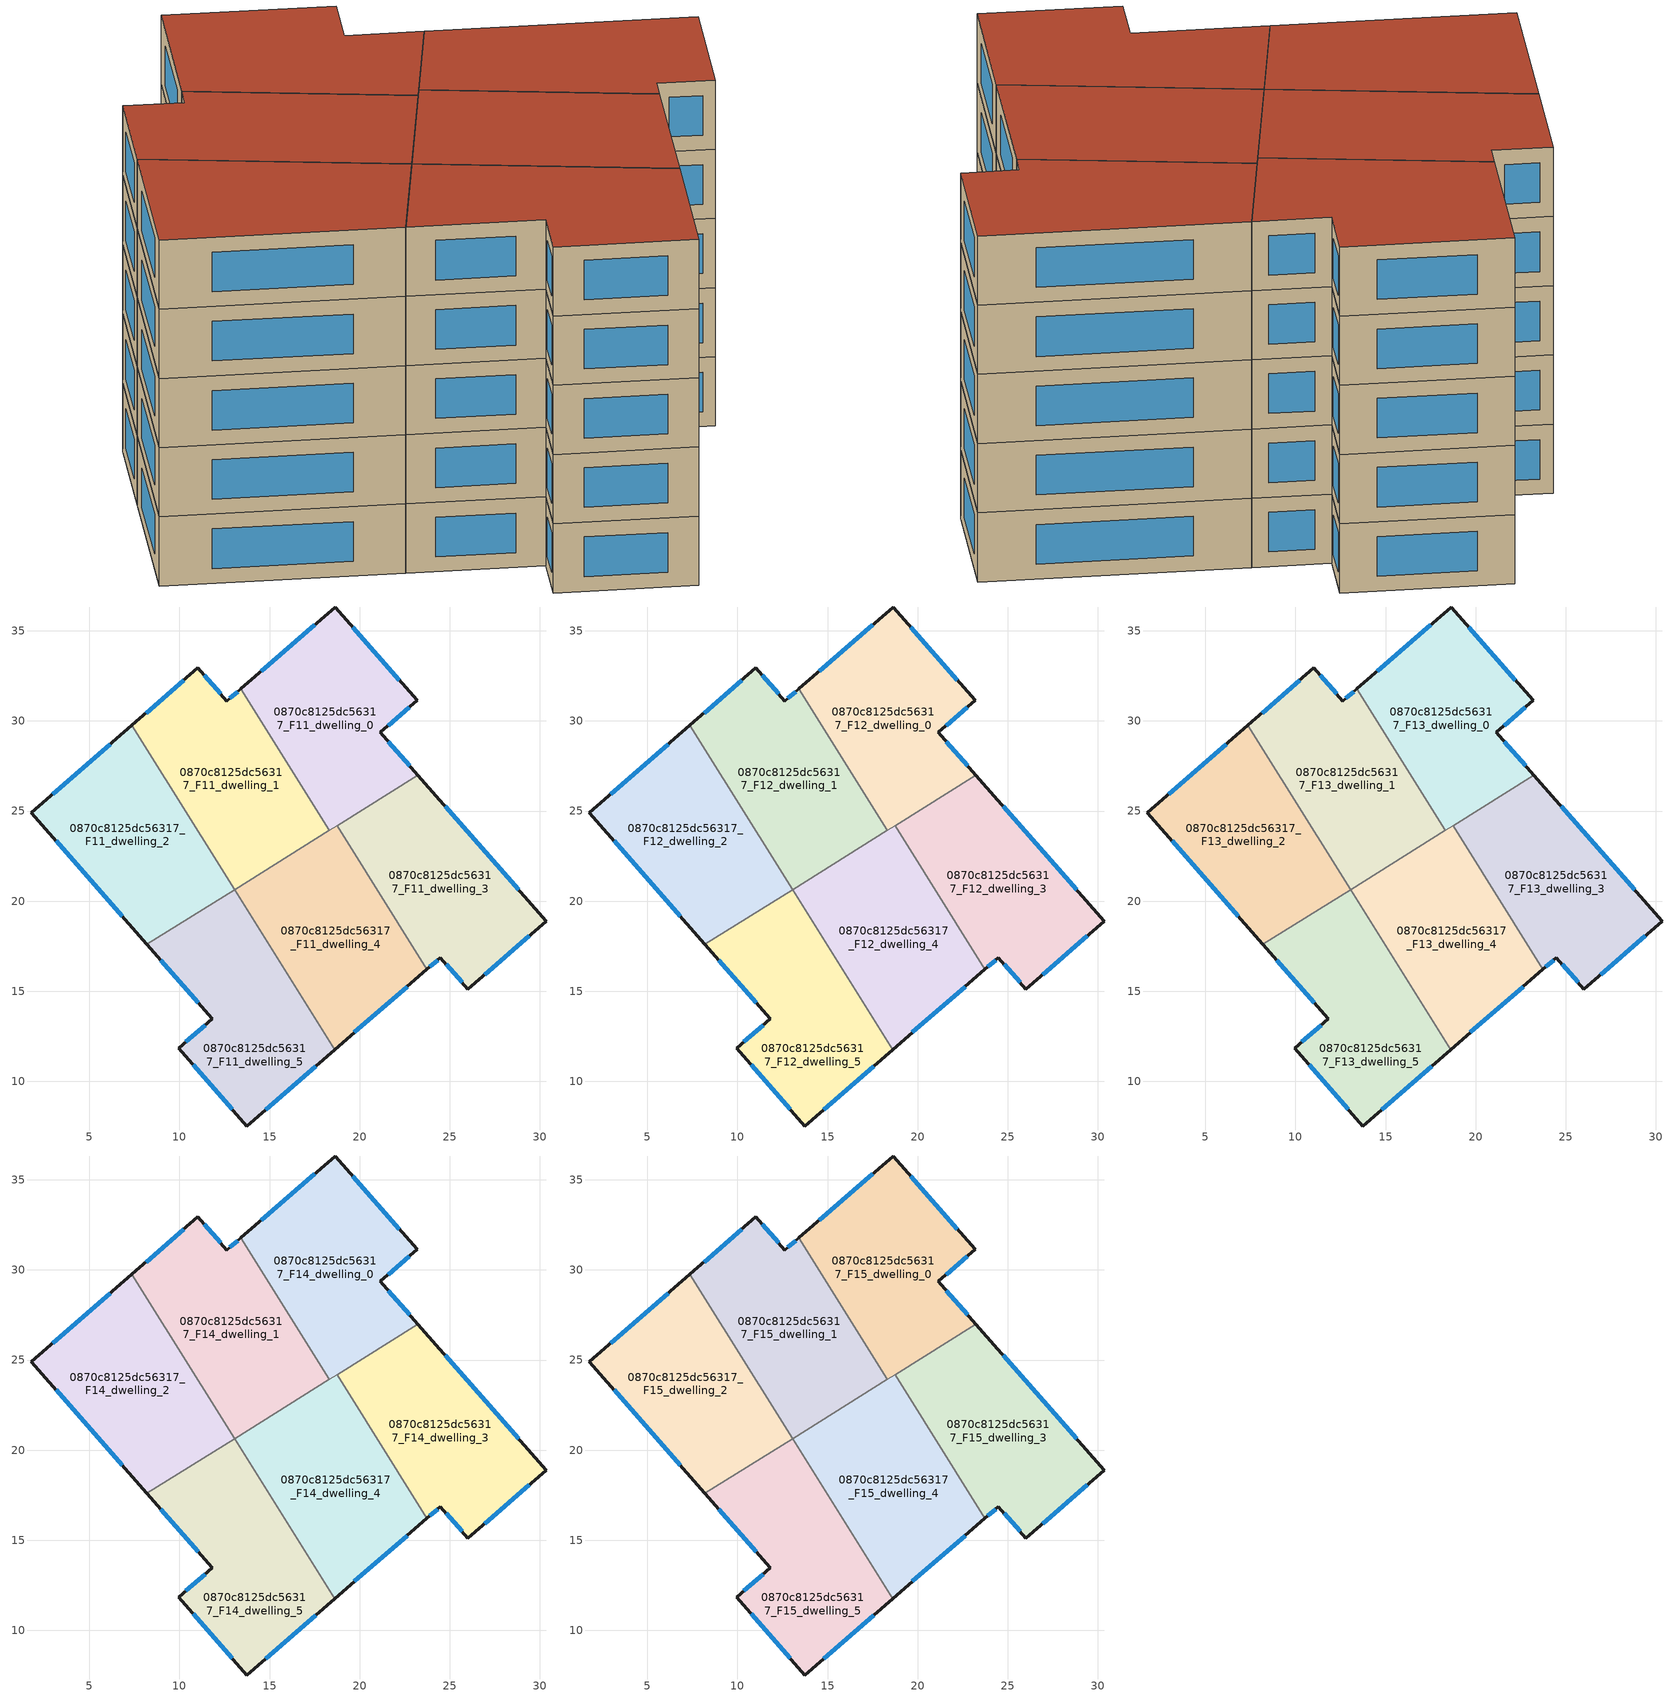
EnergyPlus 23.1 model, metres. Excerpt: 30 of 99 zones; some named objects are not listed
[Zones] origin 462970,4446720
0870c8125dc56317_F11_dwelling_0
 floor to 0870c8125dc56317_F10_dwelling_0 (EU_floor_Construction): 18.63,36.32 23.18,31.14 21.15,29.36 23.22,26.99 18.31,23.92 13.41,31.78 z33
 wall outside (EU_wall_Construction): 23.22,26.99 21.15,29.36 23.18,31.14 18.63,36.32 13.41,31.78 z33:36
 wall to 0870c8125dc56317_F11_dwelling_1 (EU_wall_Construction): 13.41,31.78 18.31,23.92 z33:36
 wall to 0870c8125dc56317_F11_dwelling_3 (EU_wall_Construction): 18.74,24.19 23.22,26.99 z33:36
 wall to 0870c8125dc56317_F11_dwelling_4 (EU_wall_Construction): 18.31,23.92 18.74,24.19 z33:36
 window (EU_Window_Construction): 22.78,27.5 21.59,28.85 / 17.51,35.35 14.53,32.75 / 22.21,32.25 19.61,35.21 / 21.58,29.74 22.75,30.76 z33.64:35.36
0870c8125dc56317_F11_dwelling_1
 floor to 0870c8125dc56317_F10_dwelling_1 (EU_floor_Construction): 13.41,31.78 18.31,23.92 13.06,20.64 7.36,29.75 11.02,32.94 12.63,31.1 z33
 wall outside (EU_wall_Construction): 13.41,31.78 12.63,31.1 11.02,32.94 7.36,29.75 z33:36
 wall to 0870c8125dc56317_F11_dwelling_2 (EU_wall_Construction): 7.36,29.75 13.06,20.64 z33:36
 wall to 0870c8125dc56317_F11_dwelling_4 (EU_wall_Construction): 13.06,20.64 18.31,23.92 z33:36
 window (EU_Window_Construction): 10.24,32.26 8.14,30.44 / 12.29,31.49 11.37,32.55 / 13.24,31.63 12.8,31.25 z33.64:35.36
0870c8125dc56317_F11_dwelling_2
 floor to 0870c8125dc56317_F10_dwelling_2 (EU_floor_Construction): 7.36,29.75 13.06,20.64 8.19,17.6 1.79,24.91 z33
 wall outside (EU_wall_Construction): 7.36,29.75 1.79,24.91 8.19,17.6 z33:36
 wall to 0870c8125dc56317_F11_dwelling_5 (EU_wall_Construction): 8.19,17.6 13.06,20.64 z33:36
 window (EU_Window_Construction): 3.16,23.34 6.82,19.17 / 6.17,28.71 2.98,25.94 z33.64:35.36
0870c8125dc56317_F11_dwelling_3
 floor to 0870c8125dc56317_F10_dwelling_3 (EU_floor_Construction): 23.22,26.99 30.34,18.88 26.01,15.12 24.48,16.86 23.74,16.21 18.74,24.2 z33
 wall outside (EU_wall_Construction): 23.74,16.21 24.48,16.86 26.01,15.12 30.34,18.88 23.22,26.99 z33:36
 wall to 0870c8125dc56317_F11_dwelling_4 (EU_wall_Construction): 18.74,24.2 23.74,16.21 z33:36
 window (EU_Window_Construction): 28.82,20.62 24.75,25.26 / 26.94,15.92 29.41,18.08 / 24.81,16.48 25.68,15.49 / 23.9,16.35 24.32,16.72 z33.64:35.36
0870c8125dc56317_F11_dwelling_4
 floor to 0870c8125dc56317_F10_dwelling_4 (EU_floor_Construction): 18.74,24.2 23.74,16.21 18.61,11.76 13.06,20.64 z33
 wall outside (EU_wall_Construction): 18.61,11.76 23.74,16.21 z33:36
 wall to 0870c8125dc56317_F11_dwelling_5 (EU_wall_Construction): 13.06,20.64 18.61,11.76 z33:36
 window (EU_Window_Construction): 19.71,12.71 22.64,15.25 z33.64:35.36
0870c8125dc56317_F11_dwelling_5
 floor to 0870c8125dc56317_F10_dwelling_5 (EU_floor_Construction): 13.06,20.64 18.61,11.76 13.74,7.52 9.96,11.83 11.82,13.47 8.19,17.6 z33
 wall outside (EU_wall_Construction): 8.19,17.6 11.82,13.47 9.96,11.83 13.74,7.52 18.61,11.76 z33:36
 window (EU_Window_Construction): 8.97,16.72 11.04,14.35 / 14.79,8.43 17.57,10.85 / 10.77,10.91 12.93,8.44 / 11.42,13.12 10.36,12.18 z33.64:35.36
0870c8125dc56317_F12_dwelling_0
 floor to 0870c8125dc56317_F11_dwelling_0 (EU_floor_Construction): 18.63,36.32 23.18,31.14 21.15,29.36 23.22,26.99 18.31,23.92 13.41,31.78 z36
 wall outside (EU_wall_Construction): 23.22,26.99 21.15,29.36 23.18,31.14 18.63,36.32 13.41,31.78 z36:39
 wall to 0870c8125dc56317_F12_dwelling_1 (EU_wall_Construction): 13.41,31.78 18.31,23.92 z36:39
 wall to 0870c8125dc56317_F12_dwelling_3 (EU_wall_Construction): 18.74,24.19 23.22,26.99 z36:39
 wall to 0870c8125dc56317_F12_dwelling_4 (EU_wall_Construction): 18.31,23.92 18.74,24.19 z36:39
 window (EU_Window_Construction): 22.78,27.5 21.59,28.85 / 17.51,35.35 14.53,32.75 / 22.21,32.25 19.61,35.21 / 21.58,29.74 22.75,30.76 z36.64:38.36
0870c8125dc56317_F12_dwelling_1
 floor to 0870c8125dc56317_F11_dwelling_1 (EU_floor_Construction): 13.41,31.78 18.31,23.92 13.06,20.64 7.36,29.75 11.02,32.94 12.63,31.1 z36
 wall outside (EU_wall_Construction): 13.41,31.78 12.63,31.1 11.02,32.94 7.36,29.75 z36:39
 wall to 0870c8125dc56317_F12_dwelling_2 (EU_wall_Construction): 7.36,29.75 13.06,20.64 z36:39
 wall to 0870c8125dc56317_F12_dwelling_4 (EU_wall_Construction): 13.06,20.64 18.31,23.92 z36:39
 window (EU_Window_Construction): 10.24,32.26 8.14,30.44 / 12.29,31.49 11.37,32.55 / 13.24,31.63 12.8,31.25 z36.64:38.36
0870c8125dc56317_F12_dwelling_2
 floor to 0870c8125dc56317_F11_dwelling_2 (EU_floor_Construction): 7.36,29.75 13.06,20.64 8.19,17.6 1.79,24.91 z36
 wall outside (EU_wall_Construction): 7.36,29.75 1.79,24.91 8.19,17.6 z36:39
 wall to 0870c8125dc56317_F12_dwelling_5 (EU_wall_Construction): 8.19,17.6 13.06,20.64 z36:39
 window (EU_Window_Construction): 3.16,23.34 6.82,19.17 / 6.17,28.71 2.98,25.94 z36.64:38.36
0870c8125dc56317_F12_dwelling_3
 floor to 0870c8125dc56317_F11_dwelling_3 (EU_floor_Construction): 23.22,26.99 30.34,18.88 26.01,15.12 24.48,16.86 23.74,16.21 18.74,24.2 z36
 wall outside (EU_wall_Construction): 23.74,16.21 24.48,16.86 26.01,15.12 30.34,18.88 23.22,26.99 z36:39
 wall to 0870c8125dc56317_F12_dwelling_4 (EU_wall_Construction): 18.74,24.2 23.74,16.21 z36:39
 window (EU_Window_Construction): 28.82,20.62 24.75,25.26 / 26.94,15.92 29.41,18.08 / 24.81,16.48 25.68,15.49 / 23.9,16.35 24.32,16.72 z36.64:38.36
0870c8125dc56317_F12_dwelling_4
 floor to 0870c8125dc56317_F11_dwelling_4 (EU_floor_Construction): 18.74,24.2 23.74,16.21 18.61,11.76 13.06,20.64 z36
 wall outside (EU_wall_Construction): 18.61,11.76 23.74,16.21 z36:39
 wall to 0870c8125dc56317_F12_dwelling_5 (EU_wall_Construction): 13.06,20.64 18.61,11.76 z36:39
 window (EU_Window_Construction): 19.71,12.71 22.64,15.25 z36.64:38.36
0870c8125dc56317_F12_dwelling_5
 floor to 0870c8125dc56317_F11_dwelling_5 (EU_floor_Construction): 13.06,20.64 18.61,11.76 13.74,7.52 9.96,11.83 11.82,13.47 8.19,17.6 z36
 wall outside (EU_wall_Construction): 8.19,17.6 11.82,13.47 9.96,11.83 13.74,7.52 18.61,11.76 z36:39
 window (EU_Window_Construction): 8.97,16.72 11.04,14.35 / 14.79,8.43 17.57,10.85 / 10.77,10.91 12.93,8.44 / 11.42,13.12 10.36,12.18 z36.64:38.36
0870c8125dc56317_F13_dwelling_0
 floor to 0870c8125dc56317_F12_dwelling_0 (EU_floor_Construction): 18.63,36.32 23.18,31.14 21.15,29.36 23.22,26.99 18.31,23.92 13.41,31.78 z39
 wall outside (EU_wall_Construction): 23.22,26.99 21.15,29.36 23.18,31.14 18.63,36.32 13.41,31.78 z39:42
 wall to 0870c8125dc56317_F13_dwelling_1 (EU_wall_Construction): 13.41,31.78 18.31,23.92 z39:42
 wall to 0870c8125dc56317_F13_dwelling_3 (EU_wall_Construction): 18.74,24.19 23.22,26.99 z39:42
 wall to 0870c8125dc56317_F13_dwelling_4 (EU_wall_Construction): 18.31,23.92 18.74,24.19 z39:42
 window (EU_Window_Construction): 22.78,27.5 21.59,28.85 / 17.51,35.35 14.53,32.75 / 22.21,32.25 19.61,35.21 / 21.58,29.74 22.75,30.76 z39.64:41.36
0870c8125dc56317_F13_dwelling_1
 floor to 0870c8125dc56317_F12_dwelling_1 (EU_floor_Construction): 13.41,31.78 18.31,23.92 13.06,20.64 7.36,29.75 11.02,32.94 12.63,31.1 z39
 wall outside (EU_wall_Construction): 13.41,31.78 12.63,31.1 11.02,32.94 7.36,29.75 z39:42
 wall to 0870c8125dc56317_F13_dwelling_2 (EU_wall_Construction): 7.36,29.75 13.06,20.64 z39:42
 wall to 0870c8125dc56317_F13_dwelling_4 (EU_wall_Construction): 13.06,20.64 18.31,23.92 z39:42
 window (EU_Window_Construction): 10.24,32.26 8.14,30.44 / 12.29,31.49 11.37,32.55 / 13.24,31.63 12.8,31.25 z39.64:41.36
0870c8125dc56317_F13_dwelling_2
 floor to 0870c8125dc56317_F12_dwelling_2 (EU_floor_Construction): 7.36,29.75 13.06,20.64 8.19,17.6 1.79,24.91 z39
 wall outside (EU_wall_Construction): 7.36,29.75 1.79,24.91 8.19,17.6 z39:42
 wall to 0870c8125dc56317_F13_dwelling_5 (EU_wall_Construction): 8.19,17.6 13.06,20.64 z39:42
 window (EU_Window_Construction): 3.16,23.34 6.82,19.17 / 6.17,28.71 2.98,25.94 z39.64:41.36
0870c8125dc56317_F13_dwelling_3
 floor to 0870c8125dc56317_F12_dwelling_3 (EU_floor_Construction): 23.22,26.99 30.34,18.88 26.01,15.12 24.48,16.86 23.74,16.21 18.74,24.2 z39
 wall outside (EU_wall_Construction): 23.74,16.21 24.48,16.86 26.01,15.12 30.34,18.88 23.22,26.99 z39:42
 wall to 0870c8125dc56317_F13_dwelling_4 (EU_wall_Construction): 18.74,24.2 23.74,16.21 z39:42
 window (EU_Window_Construction): 28.82,20.62 24.75,25.26 / 26.94,15.92 29.41,18.08 / 24.81,16.48 25.68,15.49 / 23.9,16.35 24.32,16.72 z39.64:41.36
0870c8125dc56317_F13_dwelling_4
 floor to 0870c8125dc56317_F12_dwelling_4 (EU_floor_Construction): 18.74,24.2 23.74,16.21 18.61,11.76 13.06,20.64 z39
 wall outside (EU_wall_Construction): 18.61,11.76 23.74,16.21 z39:42
 wall to 0870c8125dc56317_F13_dwelling_5 (EU_wall_Construction): 13.06,20.64 18.61,11.76 z39:42
 window (EU_Window_Construction): 19.71,12.71 22.64,15.25 z39.64:41.36
0870c8125dc56317_F13_dwelling_5
 floor to 0870c8125dc56317_F12_dwelling_5 (EU_floor_Construction): 13.06,20.64 18.61,11.76 13.74,7.52 9.96,11.83 11.82,13.47 8.19,17.6 z39
 wall outside (EU_wall_Construction): 8.19,17.6 11.82,13.47 9.96,11.83 13.74,7.52 18.61,11.76 z39:42
 window (EU_Window_Construction): 8.97,16.72 11.04,14.35 / 14.79,8.43 17.57,10.85 / 10.77,10.91 12.93,8.44 / 11.42,13.12 10.36,12.18 z39.64:41.36
0870c8125dc56317_F14_dwelling_0
 floor to 0870c8125dc56317_F13_dwelling_0 (EU_floor_Construction): 18.63,36.32 23.18,31.14 21.15,29.36 23.22,26.99 18.31,23.92 13.41,31.78 z42
 wall outside (EU_wall_Construction): 23.22,26.99 21.15,29.36 23.18,31.14 18.63,36.32 13.41,31.78 z42:45
 wall to 0870c8125dc56317_F14_dwelling_1 (EU_wall_Construction): 13.41,31.78 18.31,23.92 z42:45
 wall to 0870c8125dc56317_F14_dwelling_3 (EU_wall_Construction): 18.74,24.19 23.22,26.99 z42:45
 wall to 0870c8125dc56317_F14_dwelling_4 (EU_wall_Construction): 18.31,23.92 18.74,24.19 z42:45
 window (EU_Window_Construction): 22.78,27.5 21.59,28.85 / 17.51,35.35 14.53,32.75 / 22.21,32.25 19.61,35.21 / 21.58,29.74 22.75,30.76 z42.64:44.36
0870c8125dc56317_F14_dwelling_1
 floor to 0870c8125dc56317_F13_dwelling_1 (EU_floor_Construction): 13.41,31.78 18.31,23.92 13.06,20.64 7.36,29.75 11.02,32.94 12.63,31.1 z42
 wall outside (EU_wall_Construction): 13.41,31.78 12.63,31.1 11.02,32.94 7.36,29.75 z42:45
 wall to 0870c8125dc56317_F14_dwelling_2 (EU_wall_Construction): 7.36,29.75 13.06,20.64 z42:45
 wall to 0870c8125dc56317_F14_dwelling_4 (EU_wall_Construction): 13.06,20.64 18.31,23.92 z42:45
 window (EU_Window_Construction): 10.24,32.26 8.14,30.44 / 12.29,31.49 11.37,32.55 / 13.24,31.63 12.8,31.25 z42.64:44.36
0870c8125dc56317_F14_dwelling_2
 floor to 0870c8125dc56317_F13_dwelling_2 (EU_floor_Construction): 7.36,29.75 13.06,20.64 8.19,17.6 1.79,24.91 z42
 wall outside (EU_wall_Construction): 7.36,29.75 1.79,24.91 8.19,17.6 z42:45
 wall to 0870c8125dc56317_F14_dwelling_5 (EU_wall_Construction): 8.19,17.6 13.06,20.64 z42:45
 window (EU_Window_Construction): 3.16,23.34 6.82,19.17 / 6.17,28.71 2.98,25.94 z42.64:44.36
0870c8125dc56317_F14_dwelling_3
 floor to 0870c8125dc56317_F13_dwelling_3 (EU_floor_Construction): 23.22,26.99 30.34,18.88 26.01,15.12 24.48,16.86 23.74,16.21 18.74,24.2 z42
 wall outside (EU_wall_Construction): 23.74,16.21 24.48,16.86 26.01,15.12 30.34,18.88 23.22,26.99 z42:45
 wall to 0870c8125dc56317_F14_dwelling_4 (EU_wall_Construction): 18.74,24.2 23.74,16.21 z42:45
 window (EU_Window_Construction): 28.82,20.62 24.75,25.26 / 26.94,15.92 29.41,18.08 / 24.81,16.48 25.68,15.49 / 23.9,16.35 24.32,16.72 z42.64:44.36
0870c8125dc56317_F14_dwelling_4
 floor to 0870c8125dc56317_F13_dwelling_4 (EU_floor_Construction): 18.74,24.2 23.74,16.21 18.61,11.76 13.06,20.64 z42
 wall outside (EU_wall_Construction): 18.61,11.76 23.74,16.21 z42:45
 wall to 0870c8125dc56317_F14_dwelling_5 (EU_wall_Construction): 13.06,20.64 18.61,11.76 z42:45
 window (EU_Window_Construction): 19.71,12.71 22.64,15.25 z42.64:44.36
0870c8125dc56317_F14_dwelling_5
 floor to 0870c8125dc56317_F13_dwelling_5 (EU_floor_Construction): 13.06,20.64 18.61,11.76 13.74,7.52 9.96,11.83 11.82,13.47 8.19,17.6 z42
 wall outside (EU_wall_Construction): 8.19,17.6 11.82,13.47 9.96,11.83 13.74,7.52 18.61,11.76 z42:45
 window (EU_Window_Construction): 8.97,16.72 11.04,14.35 / 14.79,8.43 17.57,10.85 / 10.77,10.91 12.93,8.44 / 11.42,13.12 10.36,12.18 z42.64:44.36
0870c8125dc56317_F15_dwelling_0
 floor to 0870c8125dc56317_F14_dwelling_0 (EU_floor_Construction): 18.63,36.32 23.18,31.14 21.15,29.36 23.22,26.99 18.31,23.92 13.41,31.78 z45
 wall outside (EU_wall_Construction): 23.22,26.99 21.15,29.36 23.18,31.14 18.63,36.32 13.41,31.78 z45:48
 wall to 0870c8125dc56317_F15_dwelling_1 (EU_wall_Construction): 13.41,31.78 18.31,23.92 z45:48
 wall to 0870c8125dc56317_F15_dwelling_3 (EU_wall_Construction): 18.74,24.19 23.22,26.99 z45:48
 wall to 0870c8125dc56317_F15_dwelling_4 (EU_wall_Construction): 18.31,23.92 18.74,24.19 z45:48
 window (EU_Window_Construction): 22.78,27.5 21.59,28.85 / 17.51,35.35 14.53,32.75 / 22.21,32.25 19.61,35.21 / 21.58,29.74 22.75,30.76 z45.64:47.36
 roof outside (EU_roof_Construction): 23.22,26.99 21.15,29.36 23.18,31.14 18.63,36.32 13.41,31.78 18.31,23.92 z48
0870c8125dc56317_F15_dwelling_1
 floor to 0870c8125dc56317_F14_dwelling_1 (EU_floor_Construction): 13.41,31.78 18.31,23.92 13.06,20.64 7.36,29.75 11.02,32.94 12.63,31.1 z45
 wall outside (EU_wall_Construction): 13.41,31.78 12.63,31.1 11.02,32.94 7.36,29.75 z45:48
 wall to 0870c8125dc56317_F15_dwelling_2 (EU_wall_Construction): 7.36,29.75 13.06,20.64 z45:48
 wall to 0870c8125dc56317_F15_dwelling_4 (EU_wall_Construction): 13.06,20.64 18.31,23.92 z45:48
 window (EU_Window_Construction): 10.24,32.26 8.14,30.44 / 12.29,31.49 11.37,32.55 / 13.24,31.63 12.8,31.25 z45.64:47.36
 roof outside (EU_roof_Construction): 18.31,23.92 13.41,31.78 12.63,31.1 11.02,32.94 7.36,29.75 13.06,20.64 z48
0870c8125dc56317_F15_dwelling_2
 floor to 0870c8125dc56317_F14_dwelling_2 (EU_floor_Construction): 7.36,29.75 13.06,20.64 8.19,17.6 1.79,24.91 z45
 wall outside (EU_wall_Construction): 7.36,29.75 1.79,24.91 8.19,17.6 z45:48
 wall to 0870c8125dc56317_F15_dwelling_5 (EU_wall_Construction): 8.19,17.6 13.06,20.64 z45:48
 window (EU_Window_Construction): 3.16,23.34 6.82,19.17 / 6.17,28.71 2.98,25.94 z45.64:47.36
 roof outside (EU_roof_Construction): 13.06,20.64 7.36,29.75 1.79,24.91 8.19,17.6 z48
0870c8125dc56317_F15_dwelling_3
 floor to 0870c8125dc56317_F14_dwelling_3 (EU_floor_Construction): 23.22,26.99 30.34,18.88 26.01,15.12 24.48,16.86 23.74,16.21 18.74,24.2 z45
 wall outside (EU_wall_Construction): 23.74,16.21 24.48,16.86 26.01,15.12 30.34,18.88 23.22,26.99 z45:48
 wall to 0870c8125dc56317_F15_dwelling_4 (EU_wall_Construction): 18.74,24.2 23.74,16.21 z45:48
 window (EU_Window_Construction): 28.82,20.62 24.75,25.26 / 26.94,15.92 29.41,18.08 / 24.81,16.48 25.68,15.49 / 23.9,16.35 24.32,16.72 z45.64:47.36
 roof outside (EU_roof_Construction): 30.34,18.88 23.22,26.99 18.74,24.2 23.74,16.21 24.48,16.86 26.01,15.12 z48
0870c8125dc56317_F15_dwelling_4
 floor to 0870c8125dc56317_F14_dwelling_4 (EU_floor_Construction): 18.74,24.2 23.74,16.21 18.61,11.76 13.06,20.64 z45
 wall outside (EU_wall_Construction): 18.61,11.76 23.74,16.21 z45:48
 wall to 0870c8125dc56317_F15_dwelling_5 (EU_wall_Construction): 13.06,20.64 18.61,11.76 z45:48
 window (EU_Window_Construction): 19.71,12.71 22.64,15.25 z45.64:47.36
 roof outside (EU_roof_Construction): 23.74,16.21 18.74,24.2 13.06,20.64 18.61,11.76 z48
0870c8125dc56317_F15_dwelling_5
 floor to 0870c8125dc56317_F14_dwelling_5 (EU_floor_Construction): 13.06,20.64 18.61,11.76 13.74,7.52 9.96,11.83 11.82,13.47 8.19,17.6 z45
 wall outside (EU_wall_Construction): 8.19,17.6 11.82,13.47 9.96,11.83 13.74,7.52 18.61,11.76 z45:48
 window (EU_Window_Construction): 8.97,16.72 11.04,14.35 / 14.79,8.43 17.57,10.85 / 10.77,10.91 12.93,8.44 / 11.42,13.12 10.36,12.18 z45.64:47.36
 roof outside (EU_roof_Construction): 18.61,11.76 13.06,20.64 8.19,17.6 11.82,13.47 9.96,11.83 13.74,7.52 z48
[Building]
EU S2 Campaign: North Axis=0; Terrain=City; Solar Distribution=FullExterior
[Site:Location]
Yerevan-Zvartnots.Intl.AP: Latitude=40.15; Longitude=44.383; Time Zone=4; Elevation=854
[SizingPeriod:WeatherFileDays]
AnnualSizingPeriod: Begin Month=1; Begin Day of Month=1; End Month=12; End Day of Month=31; Day of Week for Start Day=Monday; Use Weather File Daylight Saving Period=No; Use Weather File Rain and Snow Indicators=No
[MATERIAL]
EU_InternalMass_Material: Roughness=MediumRough; Thickness=0.1; Conductivity=1; Density=1800; Specific Heat=900; Thermal Absorptance=0.9; Solar Absorptance=0.7; Visible Absorptance=0.7
[MATERIAL:NOMASS] Roughness=MediumRough; Thermal Absorptance=0.9; Solar Absorptance=0.7; Visible Absorptance=0.7
Name | Thermal Resistance
EU_wall_NoMass | 1.05043
EU_roof_NoMass | 1.45357
EU_floor_NoMass | 0.478065
[WINDOWMATERIAL:SIMPLEGLAZINGSYSTEM]
EU_Window_SimpleGlazing: UFactor=2.5566; Solar Heat Gain Coefficient=0.75; Visible Transmittance=0.75
[CONSTRUCTION]
EU_wall_Construction: EU_wall_NoMass
EU_roof_Construction: EU_roof_NoMass
EU_floor_Construction: EU_floor_NoMass
EU_Window_Construction: EU_Window_SimpleGlazing
EU_InternalMass_Construction: EU_InternalMass_Material
[ZONE] Type=1; Multiplier=1; Ceiling Height=autocalculate; Floor Area=autocalculate; Part of Total Floor Area=Yes
Name | Volume
0870c8125dc56317_F11_dwelling_0; 0870c8125dc56317_F12_dwelling_0; 0870c8125dc56317_F13_dwelling_0; 0870c8125dc56317_F14_dwelling_0; 0870c8125dc56317_F15_dwelling_0 | 200.047
0870c8125dc56317_F11_dwelling_1; 0870c8125dc56317_F12_dwelling_1; 0870c8125dc56317_F13_dwelling_1; 0870c8125dc56317_F14_dwelling_1; 0870c8125dc56317_F15_dwelling_1 | 200.05
0870c8125dc56317_F11_dwelling_2; 0870c8125dc56317_F12_dwelling_2; 0870c8125dc56317_F13_dwelling_2; 0870c8125dc56317_F14_dwelling_2; 0870c8125dc56317_F15_dwelling_2 | 200.068
0870c8125dc56317_F11_dwelling_3; 0870c8125dc56317_F12_dwelling_3; 0870c8125dc56317_F13_dwelling_3; 0870c8125dc56317_F14_dwelling_3; 0870c8125dc56317_F15_dwelling_3 | 200.034
0870c8125dc56317_F11_dwelling_4; 0870c8125dc56317_F12_dwelling_4; 0870c8125dc56317_F13_dwelling_4; 0870c8125dc56317_F14_dwelling_4; 0870c8125dc56317_F15_dwelling_4 | 200.038
0870c8125dc56317_F11_dwelling_5; 0870c8125dc56317_F12_dwelling_5; 0870c8125dc56317_F13_dwelling_5; 0870c8125dc56317_F14_dwelling_5; 0870c8125dc56317_F15_dwelling_5 | 200.052
[INTERNALMASS] Construction=EU_InternalMass_Construction
Name | Zone or ZoneList | Surface Area
0870c8125dc56317_F11_dwelling_0_EU_InternalMass | 0870c8125dc56317_F11_dwelling_0 | 66.6826
0870c8125dc56317_F11_dwelling_1_EU_InternalMass | 0870c8125dc56317_F11_dwelling_1 | 66.6833
0870c8125dc56317_F11_dwelling_2_EU_InternalMass | 0870c8125dc56317_F11_dwelling_2 | 66.6894
0870c8125dc56317_F11_dwelling_3_EU_InternalMass | 0870c8125dc56317_F11_dwelling_3 | 66.6778
0870c8125dc56317_F11_dwelling_4_EU_InternalMass | 0870c8125dc56317_F11_dwelling_4 | 66.6792
0870c8125dc56317_F11_dwelling_5_EU_InternalMass | 0870c8125dc56317_F11_dwelling_5 | 66.6841
0870c8125dc56317_F12_dwelling_0_EU_InternalMass | 0870c8125dc56317_F12_dwelling_0 | 66.6826
0870c8125dc56317_F12_dwelling_1_EU_InternalMass | 0870c8125dc56317_F12_dwelling_1 | 66.6833
0870c8125dc56317_F12_dwelling_2_EU_InternalMass | 0870c8125dc56317_F12_dwelling_2 | 66.6894
0870c8125dc56317_F12_dwelling_3_EU_InternalMass | 0870c8125dc56317_F12_dwelling_3 | 66.6778
0870c8125dc56317_F12_dwelling_4_EU_InternalMass | 0870c8125dc56317_F12_dwelling_4 | 66.6792
0870c8125dc56317_F12_dwelling_5_EU_InternalMass | 0870c8125dc56317_F12_dwelling_5 | 66.6841
0870c8125dc56317_F13_dwelling_0_EU_InternalMass | 0870c8125dc56317_F13_dwelling_0 | 66.6826
0870c8125dc56317_F13_dwelling_1_EU_InternalMass | 0870c8125dc56317_F13_dwelling_1 | 66.6833
0870c8125dc56317_F13_dwelling_2_EU_InternalMass | 0870c8125dc56317_F13_dwelling_2 | 66.6894
0870c8125dc56317_F13_dwelling_3_EU_InternalMass | 0870c8125dc56317_F13_dwelling_3 | 66.6778
0870c8125dc56317_F13_dwelling_4_EU_InternalMass | 0870c8125dc56317_F13_dwelling_4 | 66.6792
0870c8125dc56317_F13_dwelling_5_EU_InternalMass | 0870c8125dc56317_F13_dwelling_5 | 66.6841
0870c8125dc56317_F14_dwelling_0_EU_InternalMass | 0870c8125dc56317_F14_dwelling_0 | 66.6826
0870c8125dc56317_F14_dwelling_1_EU_InternalMass | 0870c8125dc56317_F14_dwelling_1 | 66.6833
0870c8125dc56317_F14_dwelling_2_EU_InternalMass | 0870c8125dc56317_F14_dwelling_2 | 66.6894
0870c8125dc56317_F14_dwelling_3_EU_InternalMass | 0870c8125dc56317_F14_dwelling_3 | 66.6778
0870c8125dc56317_F14_dwelling_4_EU_InternalMass | 0870c8125dc56317_F14_dwelling_4 | 66.6792
0870c8125dc56317_F14_dwelling_5_EU_InternalMass | 0870c8125dc56317_F14_dwelling_5 | 66.6841
0870c8125dc56317_F15_dwelling_0_EU_InternalMass | 0870c8125dc56317_F15_dwelling_0 | 66.6826
0870c8125dc56317_F15_dwelling_1_EU_InternalMass | 0870c8125dc56317_F15_dwelling_1 | 66.6833
0870c8125dc56317_F15_dwelling_2_EU_InternalMass | 0870c8125dc56317_F15_dwelling_2 | 66.6894
0870c8125dc56317_F15_dwelling_3_EU_InternalMass | 0870c8125dc56317_F15_dwelling_3 | 66.6778
0870c8125dc56317_F15_dwelling_4_EU_InternalMass | 0870c8125dc56317_F15_dwelling_4 | 66.6792
0870c8125dc56317_F15_dwelling_5_EU_InternalMass | 0870c8125dc56317_F15_dwelling_5 | 66.6841
[OTHEREQUIPMENT] Fuel Type=Electricity; Design Level Calculation Method=Watts/Area; Power per Zone Floor Area=1; Fraction Latent=0; Fraction Radiant=0; Fraction Lost=0; Carbon Dioxide Generation Rate=0; EndUse Subcategory=EU_Step8_InternalGains
Name | Zone or ZoneList or Space or SpaceList | Schedule
EU_Step8_InternalGain_0870c8125dc56317_F11_dwelling_0_f000 | 0870c8125dc56317_F11_dwelling_0 | EU_Step8_GainSchedule_0870c8125dc56317_F11_dwelling_0_f000
EU_Step8_InternalGain_0870c8125dc56317_F11_dwelling_1_f000 | 0870c8125dc56317_F11_dwelling_1 | EU_Step8_GainSchedule_0870c8125dc56317_F11_dwelling_1_f000
EU_Step8_InternalGain_0870c8125dc56317_F11_dwelling_2_f000 | 0870c8125dc56317_F11_dwelling_2 | EU_Step8_GainSchedule_0870c8125dc56317_F11_dwelling_2_f000
EU_Step8_InternalGain_0870c8125dc56317_F11_dwelling_3_f000 | 0870c8125dc56317_F11_dwelling_3 | EU_Step8_GainSchedule_0870c8125dc56317_F11_dwelling_3_f000
EU_Step8_InternalGain_0870c8125dc56317_F11_dwelling_4_f000 | 0870c8125dc56317_F11_dwelling_4 | EU_Step8_GainSchedule_0870c8125dc56317_F11_dwelling_4_f000
EU_Step8_InternalGain_0870c8125dc56317_F11_dwelling_5_f000 | 0870c8125dc56317_F11_dwelling_5 | EU_Step8_GainSchedule_0870c8125dc56317_F11_dwelling_5_f000
EU_Step8_InternalGain_0870c8125dc56317_F12_dwelling_0_f000 | 0870c8125dc56317_F12_dwelling_0 | EU_Step8_GainSchedule_0870c8125dc56317_F12_dwelling_0_f000
EU_Step8_InternalGain_0870c8125dc56317_F12_dwelling_1_f000 | 0870c8125dc56317_F12_dwelling_1 | EU_Step8_GainSchedule_0870c8125dc56317_F12_dwelling_1_f000
EU_Step8_InternalGain_0870c8125dc56317_F12_dwelling_2_f000 | 0870c8125dc56317_F12_dwelling_2 | EU_Step8_GainSchedule_0870c8125dc56317_F12_dwelling_2_f000
EU_Step8_InternalGain_0870c8125dc56317_F12_dwelling_3_f000 | 0870c8125dc56317_F12_dwelling_3 | EU_Step8_GainSchedule_0870c8125dc56317_F12_dwelling_3_f000
EU_Step8_InternalGain_0870c8125dc56317_F12_dwelling_4_f000 | 0870c8125dc56317_F12_dwelling_4 | EU_Step8_GainSchedule_0870c8125dc56317_F12_dwelling_4_f000
EU_Step8_InternalGain_0870c8125dc56317_F12_dwelling_5_f000 | 0870c8125dc56317_F12_dwelling_5 | EU_Step8_GainSchedule_0870c8125dc56317_F12_dwelling_5_f000
EU_Step8_InternalGain_0870c8125dc56317_F13_dwelling_0_f000 | 0870c8125dc56317_F13_dwelling_0 | EU_Step8_GainSchedule_0870c8125dc56317_F13_dwelling_0_f000
EU_Step8_InternalGain_0870c8125dc56317_F13_dwelling_1_f000 | 0870c8125dc56317_F13_dwelling_1 | EU_Step8_GainSchedule_0870c8125dc56317_F13_dwelling_1_f000
EU_Step8_InternalGain_0870c8125dc56317_F13_dwelling_2_f000 | 0870c8125dc56317_F13_dwelling_2 | EU_Step8_GainSchedule_0870c8125dc56317_F13_dwelling_2_f000
EU_Step8_InternalGain_0870c8125dc56317_F13_dwelling_3_f000 | 0870c8125dc56317_F13_dwelling_3 | EU_Step8_GainSchedule_0870c8125dc56317_F13_dwelling_3_f000
EU_Step8_InternalGain_0870c8125dc56317_F13_dwelling_4_f000 | 0870c8125dc56317_F13_dwelling_4 | EU_Step8_GainSchedule_0870c8125dc56317_F13_dwelling_4_f000
EU_Step8_InternalGain_0870c8125dc56317_F13_dwelling_5_f000 | 0870c8125dc56317_F13_dwelling_5 | EU_Step8_GainSchedule_0870c8125dc56317_F13_dwelling_5_f000
EU_Step8_InternalGain_0870c8125dc56317_F14_dwelling_0_f000 | 0870c8125dc56317_F14_dwelling_0 | EU_Step8_GainSchedule_0870c8125dc56317_F14_dwelling_0_f000
EU_Step8_InternalGain_0870c8125dc56317_F14_dwelling_1_f000 | 0870c8125dc56317_F14_dwelling_1 | EU_Step8_GainSchedule_0870c8125dc56317_F14_dwelling_1_f000
EU_Step8_InternalGain_0870c8125dc56317_F14_dwelling_2_f000 | 0870c8125dc56317_F14_dwelling_2 | EU_Step8_GainSchedule_0870c8125dc56317_F14_dwelling_2_f000
EU_Step8_InternalGain_0870c8125dc56317_F14_dwelling_3_f000 | 0870c8125dc56317_F14_dwelling_3 | EU_Step8_GainSchedule_0870c8125dc56317_F14_dwelling_3_f000
EU_Step8_InternalGain_0870c8125dc56317_F14_dwelling_4_f000 | 0870c8125dc56317_F14_dwelling_4 | EU_Step8_GainSchedule_0870c8125dc56317_F14_dwelling_4_f000
EU_Step8_InternalGain_0870c8125dc56317_F14_dwelling_5_f000 | 0870c8125dc56317_F14_dwelling_5 | EU_Step8_GainSchedule_0870c8125dc56317_F14_dwelling_5_f000
EU_Step8_InternalGain_0870c8125dc56317_F15_dwelling_0_f000 | 0870c8125dc56317_F15_dwelling_0 | EU_Step8_GainSchedule_0870c8125dc56317_F15_dwelling_0_f000
EU_Step8_InternalGain_0870c8125dc56317_F15_dwelling_1_f000 | 0870c8125dc56317_F15_dwelling_1 | EU_Step8_GainSchedule_0870c8125dc56317_F15_dwelling_1_f000
EU_Step8_InternalGain_0870c8125dc56317_F15_dwelling_2_f000 | 0870c8125dc56317_F15_dwelling_2 | EU_Step8_GainSchedule_0870c8125dc56317_F15_dwelling_2_f000
EU_Step8_InternalGain_0870c8125dc56317_F15_dwelling_3_f000 | 0870c8125dc56317_F15_dwelling_3 | EU_Step8_GainSchedule_0870c8125dc56317_F15_dwelling_3_f000
EU_Step8_InternalGain_0870c8125dc56317_F15_dwelling_4_f000 | 0870c8125dc56317_F15_dwelling_4 | EU_Step8_GainSchedule_0870c8125dc56317_F15_dwelling_4_f000
EU_Step8_InternalGain_0870c8125dc56317_F15_dwelling_5_f000 | 0870c8125dc56317_F15_dwelling_5 | EU_Step8_GainSchedule_0870c8125dc56317_F15_dwelling_5_f000
[ZONEVENTILATION:DESIGNFLOWRATE] Schedule=EU_AlwaysOn; Design Flow Rate Calculation Method=AirChanges/Hour; Air Changes per Hour=0.557805; Ventilation Type=Natural; Fan Pressure Rise=0; Fan Total Efficiency=1; Constant Term Coefficient=1; Temperature Term Coefficient=0; Velocity Term Coefficient=0; Velocity Squared Term Coefficient=0; Minimum Indoor Temperature=-100; Maximum Indoor Temperature=100; Delta Temperature=-100; Minimum Outdoor Temperature=-100; Maximum Outdoor Temperature=100; Maximum Wind Speed=40
Name | Zone or ZoneList or Space or SpaceList
EU_ConstantAir_0870c8125dc56317_F11_dwelling_0 | 0870c8125dc56317_F11_dwelling_0
EU_ConstantAir_0870c8125dc56317_F11_dwelling_1 | 0870c8125dc56317_F11_dwelling_1
EU_ConstantAir_0870c8125dc56317_F11_dwelling_2 | 0870c8125dc56317_F11_dwelling_2
EU_ConstantAir_0870c8125dc56317_F11_dwelling_3 | 0870c8125dc56317_F11_dwelling_3
EU_ConstantAir_0870c8125dc56317_F11_dwelling_4 | 0870c8125dc56317_F11_dwelling_4
EU_ConstantAir_0870c8125dc56317_F11_dwelling_5 | 0870c8125dc56317_F11_dwelling_5
EU_ConstantAir_0870c8125dc56317_F12_dwelling_0 | 0870c8125dc56317_F12_dwelling_0
EU_ConstantAir_0870c8125dc56317_F12_dwelling_1 | 0870c8125dc56317_F12_dwelling_1
EU_ConstantAir_0870c8125dc56317_F12_dwelling_2 | 0870c8125dc56317_F12_dwelling_2
EU_ConstantAir_0870c8125dc56317_F12_dwelling_3 | 0870c8125dc56317_F12_dwelling_3
EU_ConstantAir_0870c8125dc56317_F12_dwelling_4 | 0870c8125dc56317_F12_dwelling_4
EU_ConstantAir_0870c8125dc56317_F12_dwelling_5 | 0870c8125dc56317_F12_dwelling_5
EU_ConstantAir_0870c8125dc56317_F13_dwelling_0 | 0870c8125dc56317_F13_dwelling_0
EU_ConstantAir_0870c8125dc56317_F13_dwelling_1 | 0870c8125dc56317_F13_dwelling_1
EU_ConstantAir_0870c8125dc56317_F13_dwelling_2 | 0870c8125dc56317_F13_dwelling_2
EU_ConstantAir_0870c8125dc56317_F13_dwelling_3 | 0870c8125dc56317_F13_dwelling_3
EU_ConstantAir_0870c8125dc56317_F13_dwelling_4 | 0870c8125dc56317_F13_dwelling_4
EU_ConstantAir_0870c8125dc56317_F13_dwelling_5 | 0870c8125dc56317_F13_dwelling_5
EU_ConstantAir_0870c8125dc56317_F14_dwelling_0 | 0870c8125dc56317_F14_dwelling_0
EU_ConstantAir_0870c8125dc56317_F14_dwelling_1 | 0870c8125dc56317_F14_dwelling_1
EU_ConstantAir_0870c8125dc56317_F14_dwelling_2 | 0870c8125dc56317_F14_dwelling_2
EU_ConstantAir_0870c8125dc56317_F14_dwelling_3 | 0870c8125dc56317_F14_dwelling_3
EU_ConstantAir_0870c8125dc56317_F14_dwelling_4 | 0870c8125dc56317_F14_dwelling_4
EU_ConstantAir_0870c8125dc56317_F14_dwelling_5 | 0870c8125dc56317_F14_dwelling_5
EU_ConstantAir_0870c8125dc56317_F15_dwelling_0 | 0870c8125dc56317_F15_dwelling_0
EU_ConstantAir_0870c8125dc56317_F15_dwelling_1 | 0870c8125dc56317_F15_dwelling_1
EU_ConstantAir_0870c8125dc56317_F15_dwelling_2 | 0870c8125dc56317_F15_dwelling_2
EU_ConstantAir_0870c8125dc56317_F15_dwelling_3 | 0870c8125dc56317_F15_dwelling_3
EU_ConstantAir_0870c8125dc56317_F15_dwelling_4 | 0870c8125dc56317_F15_dwelling_4
EU_ConstantAir_0870c8125dc56317_F15_dwelling_5 | 0870c8125dc56317_F15_dwelling_5
[HVACTEMPLATE:THERMOSTAT] Constant Heating Setpoint=20; Constant Cooling Setpoint=50
EU_HeatOnly_0870c8125dc56317_F0_dwelling_0; EU_HeatOnly_0870c8125dc56317_F0_dwelling_1; EU_HeatOnly_0870c8125dc56317_F0_dwelling_2; EU_HeatOnly_0870c8125dc56317_F0_dwelling_3; EU_HeatOnly_0870c8125dc56317_F0_dwelling_4; EU_HeatOnly_0870c8125dc56317_F0_dwelling_5; EU_HeatOnly_0870c8125dc56317_F0_dwelling_6; EU_HeatOnly_0870c8125dc56317_F1_dwelling_0; EU_HeatOnly_0870c8125dc56317_F1_dwelling_1; EU_HeatOnly_0870c8125dc56317_F1_dwelling_2; EU_HeatOnly_0870c8125dc56317_F1_dwelling_3; EU_HeatOnly_0870c8125dc56317_F1_dwelling_4; EU_HeatOnly_0870c8125dc56317_F1_dwelling_5; EU_HeatOnly_0870c8125dc56317_F1_dwelling_6; EU_HeatOnly_0870c8125dc56317_F2_dwelling_0; EU_HeatOnly_0870c8125dc56317_F2_dwelling_1; EU_HeatOnly_0870c8125dc56317_F2_dwelling_2; EU_HeatOnly_0870c8125dc56317_F2_dwelling_3; EU_HeatOnly_0870c8125dc56317_F2_dwelling_4; EU_HeatOnly_0870c8125dc56317_F2_dwelling_5; EU_HeatOnly_0870c8125dc56317_F2_dwelling_6; EU_HeatOnly_0870c8125dc56317_F3_dwelling_0; EU_HeatOnly_0870c8125dc56317_F3_dwelling_1; EU_HeatOnly_0870c8125dc56317_F3_dwelling_2; EU_HeatOnly_0870c8125dc56317_F3_dwelling_3; EU_HeatOnly_0870c8125dc56317_F3_dwelling_4; EU_HeatOnly_0870c8125dc56317_F3_dwelling_5; EU_HeatOnly_0870c8125dc56317_F4_dwelling_0; EU_HeatOnly_0870c8125dc56317_F4_dwelling_1; EU_HeatOnly_0870c8125dc56317_F4_dwelling_2; EU_HeatOnly_0870c8125dc56317_F4_dwelling_3; EU_HeatOnly_0870c8125dc56317_F4_dwelling_4; EU_HeatOnly_0870c8125dc56317_F4_dwelling_5; EU_HeatOnly_0870c8125dc56317_F5_dwelling_0; EU_HeatOnly_0870c8125dc56317_F5_dwelling_1; EU_HeatOnly_0870c8125dc56317_F5_dwelling_2; EU_HeatOnly_0870c8125dc56317_F5_dwelling_3; EU_HeatOnly_0870c8125dc56317_F5_dwelling_4; EU_HeatOnly_0870c8125dc56317_F5_dwelling_5; EU_HeatOnly_0870c8125dc56317_F6_dwelling_0; EU_HeatOnly_0870c8125dc56317_F6_dwelling_1; EU_HeatOnly_0870c8125dc56317_F6_dwelling_2; EU_HeatOnly_0870c8125dc56317_F6_dwelling_3; EU_HeatOnly_0870c8125dc56317_F6_dwelling_4; EU_HeatOnly_0870c8125dc56317_F6_dwelling_5; EU_HeatOnly_0870c8125dc56317_F7_dwelling_0; EU_HeatOnly_0870c8125dc56317_F7_dwelling_1; EU_HeatOnly_0870c8125dc56317_F7_dwelling_2; EU_HeatOnly_0870c8125dc56317_F7_dwelling_3; EU_HeatOnly_0870c8125dc56317_F7_dwelling_4; EU_HeatOnly_0870c8125dc56317_F7_dwelling_5; EU_HeatOnly_0870c8125dc56317_F8_dwelling_0; EU_HeatOnly_0870c8125dc56317_F8_dwelling_1; EU_HeatOnly_0870c8125dc56317_F8_dwelling_2; EU_HeatOnly_0870c8125dc56317_F8_dwelling_3; EU_HeatOnly_0870c8125dc56317_F8_dwelling_4; EU_HeatOnly_0870c8125dc56317_F8_dwelling_5; EU_HeatOnly_0870c8125dc56317_F9_dwelling_0; EU_HeatOnly_0870c8125dc56317_F9_dwelling_1; EU_HeatOnly_0870c8125dc56317_F9_dwelling_2; EU_HeatOnly_0870c8125dc56317_F9_dwelling_3; EU_HeatOnly_0870c8125dc56317_F9_dwelling_4; EU_HeatOnly_0870c8125dc56317_F9_dwelling_5; EU_HeatOnly_0870c8125dc56317_F10_dwelling_0; EU_HeatOnly_0870c8125dc56317_F10_dwelling_1; EU_HeatOnly_0870c8125dc56317_F10_dwelling_2; EU_HeatOnly_0870c8125dc56317_F10_dwelling_3; EU_HeatOnly_0870c8125dc56317_F10_dwelling_4; EU_HeatOnly_0870c8125dc56317_F10_dwelling_5; EU_HeatOnly_0870c8125dc56317_F11_dwelling_0; EU_HeatOnly_0870c8125dc56317_F11_dwelling_1; EU_HeatOnly_0870c8125dc56317_F11_dwelling_2; EU_HeatOnly_0870c8125dc56317_F11_dwelling_3; EU_HeatOnly_0870c8125dc56317_F11_dwelling_4; EU_HeatOnly_0870c8125dc56317_F11_dwelling_5; EU_HeatOnly_0870c8125dc56317_F12_dwelling_0; EU_HeatOnly_0870c8125dc56317_F12_dwelling_1; EU_HeatOnly_0870c8125dc56317_F12_dwelling_2; EU_HeatOnly_0870c8125dc56317_F12_dwelling_3; EU_HeatOnly_0870c8125dc56317_F12_dwelling_4; EU_HeatOnly_0870c8125dc56317_F12_dwelling_5; EU_HeatOnly_0870c8125dc56317_F13_dwelling_0; EU_HeatOnly_0870c8125dc56317_F13_dwelling_1; EU_HeatOnly_0870c8125dc56317_F13_dwelling_2; EU_HeatOnly_0870c8125dc56317_F13_dwelling_3; EU_HeatOnly_0870c8125dc56317_F13_dwelling_4; EU_HeatOnly_0870c8125dc56317_F13_dwelling_5; EU_HeatOnly_0870c8125dc56317_F14_dwelling_0; EU_HeatOnly_0870c8125dc56317_F14_dwelling_1; EU_HeatOnly_0870c8125dc56317_F14_dwelling_2; EU_HeatOnly_0870c8125dc56317_F14_dwelling_3; EU_HeatOnly_0870c8125dc56317_F14_dwelling_4; EU_HeatOnly_0870c8125dc56317_F14_dwelling_5; EU_HeatOnly_0870c8125dc56317_F15_dwelling_0; EU_HeatOnly_0870c8125dc56317_F15_dwelling_1; EU_HeatOnly_0870c8125dc56317_F15_dwelling_2; EU_HeatOnly_0870c8125dc56317_F15_dwelling_3; EU_HeatOnly_0870c8125dc56317_F15_dwelling_4
[HVACTEMPLATE:ZONE:IDEALLOADSAIRSYSTEM] System Availability Schedule=EU_AlwaysOn; Maximum Heating Supply Air Temperature=50; Minimum Cooling Supply Air Temperature=13; Maximum Heating Supply Air Humidity Ratio=0.0156; Minimum Cooling Supply Air Humidity Ratio=0.0077; Heating Limit=NoLimit; Cooling Limit=NoLimit; Heating Availability Schedule=EU_AlwaysOn; Cooling Availability Schedule=EU_CoolingOff; Dehumidification Control Type=ConstantSensibleHeatRatio; Cooling Sensible Heat Ratio=0.7; Dehumidification Setpoint=60; Humidification Control Type=None; Humidification Setpoint=30; Outdoor Air Method=None; Outdoor Air Flow Rate per Person=0.00944; Outdoor Air Flow Rate per Zone Floor Area=0; Outdoor Air Flow Rate per Zone=0; Demand Controlled Ventilation Type=None; Outdoor Air Economizer Type=NoEconomizer; Heat Recovery Type=None; Sensible Heat Recovery Effectiveness=0.7; Latent Heat Recovery Effectiveness=0.65
Name | Template Thermostat
0870c8125dc56317_F11_dwelling_0 | EU_HeatOnly_0870c8125dc56317_F11_dwelling_0
0870c8125dc56317_F11_dwelling_1 | EU_HeatOnly_0870c8125dc56317_F11_dwelling_1
0870c8125dc56317_F11_dwelling_2 | EU_HeatOnly_0870c8125dc56317_F11_dwelling_2
0870c8125dc56317_F11_dwelling_3 | EU_HeatOnly_0870c8125dc56317_F11_dwelling_3
0870c8125dc56317_F11_dwelling_4 | EU_HeatOnly_0870c8125dc56317_F11_dwelling_4
0870c8125dc56317_F11_dwelling_5 | EU_HeatOnly_0870c8125dc56317_F11_dwelling_5
0870c8125dc56317_F12_dwelling_0 | EU_HeatOnly_0870c8125dc56317_F12_dwelling_0
0870c8125dc56317_F12_dwelling_1 | EU_HeatOnly_0870c8125dc56317_F12_dwelling_1
0870c8125dc56317_F12_dwelling_2 | EU_HeatOnly_0870c8125dc56317_F12_dwelling_2
0870c8125dc56317_F12_dwelling_3 | EU_HeatOnly_0870c8125dc56317_F12_dwelling_3
0870c8125dc56317_F12_dwelling_4 | EU_HeatOnly_0870c8125dc56317_F12_dwelling_4
0870c8125dc56317_F12_dwelling_5 | EU_HeatOnly_0870c8125dc56317_F12_dwelling_5
0870c8125dc56317_F13_dwelling_0 | EU_HeatOnly_0870c8125dc56317_F13_dwelling_0
0870c8125dc56317_F13_dwelling_1 | EU_HeatOnly_0870c8125dc56317_F13_dwelling_1
0870c8125dc56317_F13_dwelling_2 | EU_HeatOnly_0870c8125dc56317_F13_dwelling_2
0870c8125dc56317_F13_dwelling_3 | EU_HeatOnly_0870c8125dc56317_F13_dwelling_3
0870c8125dc56317_F13_dwelling_4 | EU_HeatOnly_0870c8125dc56317_F13_dwelling_4
0870c8125dc56317_F13_dwelling_5 | EU_HeatOnly_0870c8125dc56317_F13_dwelling_5
0870c8125dc56317_F14_dwelling_0 | EU_HeatOnly_0870c8125dc56317_F14_dwelling_0
0870c8125dc56317_F14_dwelling_1 | EU_HeatOnly_0870c8125dc56317_F14_dwelling_1
0870c8125dc56317_F14_dwelling_2 | EU_HeatOnly_0870c8125dc56317_F14_dwelling_2
0870c8125dc56317_F14_dwelling_3 | EU_HeatOnly_0870c8125dc56317_F14_dwelling_3
0870c8125dc56317_F14_dwelling_4 | EU_HeatOnly_0870c8125dc56317_F14_dwelling_4
0870c8125dc56317_F14_dwelling_5 | EU_HeatOnly_0870c8125dc56317_F14_dwelling_5
0870c8125dc56317_F15_dwelling_0 | EU_HeatOnly_0870c8125dc56317_F15_dwelling_0
0870c8125dc56317_F15_dwelling_1 | EU_HeatOnly_0870c8125dc56317_F15_dwelling_1
0870c8125dc56317_F15_dwelling_2 | EU_HeatOnly_0870c8125dc56317_F15_dwelling_2
0870c8125dc56317_F15_dwelling_3 | EU_HeatOnly_0870c8125dc56317_F15_dwelling_3
0870c8125dc56317_F15_dwelling_4 | EU_HeatOnly_0870c8125dc56317_F15_dwelling_4
0870c8125dc56317_F15_dwelling_5 | EU_HeatOnly_0870c8125dc56317_F15_dwelling_5
[SIZING:ZONE] Zone Cooling Design Supply Air Temperature Input Method=SupplyAirTemperature; Zone Cooling Design Supply Air Temperature=13; Zone Heating Design Supply Air Temperature Input Method=SupplyAirTemperature; Zone Heating Design Supply Air Temperature=50; Zone Cooling Design Supply Air Humidity Ratio=0.008; Zone Heating Design Supply Air Humidity Ratio=0.008; Cooling Design Air Flow Method=DesignDay; Cooling Design Air Flow Rate=0; Cooling Minimum Air Flow per Zone Floor Area=0.000762; Cooling Minimum Air Flow=0; Cooling Minimum Air Flow Fraction=0.2; Heating Design Air Flow Method=DesignDay; Heating Design Air Flow Rate=0; Heating Maximum Air Flow per Zone Floor Area=0.002032; Heating Maximum Air Flow=0.141576; Heating Maximum Air Flow Fraction=0.3; Account for Dedicated Outdoor Air System=No; Dedicated Outdoor Air System Control Strategy=NeutralSupplyAir; Dedicated Outdoor Air Low Setpoint Temperature for Design=autosize; Dedicated Outdoor Air High Setpoint Temperature for Design=autosize; Zone Load Sizing Method=Sensible Load Only No Latent Load; Zone Latent Cooling Design Supply Air Humidity Ratio Input Method=HumidityRatioDifference; Zone Cooling Design Supply Air Humidity Ratio Difference=0.005; Zone Latent Heating Design Supply Air Humidity Ratio Input Method=HumidityRatioDifference; Zone Humidification Design Supply Air Humidity Ratio Difference=0.005
0870c8125dc56317_F11_dwelling_0; 0870c8125dc56317_F11_dwelling_1; 0870c8125dc56317_F11_dwelling_2; 0870c8125dc56317_F11_dwelling_3; 0870c8125dc56317_F11_dwelling_4; 0870c8125dc56317_F11_dwelling_5; 0870c8125dc56317_F12_dwelling_0; 0870c8125dc56317_F12_dwelling_1; 0870c8125dc56317_F12_dwelling_2; 0870c8125dc56317_F12_dwelling_3; 0870c8125dc56317_F12_dwelling_4; 0870c8125dc56317_F12_dwelling_5; 0870c8125dc56317_F13_dwelling_0; 0870c8125dc56317_F13_dwelling_1; 0870c8125dc56317_F13_dwelling_2; 0870c8125dc56317_F13_dwelling_3; 0870c8125dc56317_F13_dwelling_4; 0870c8125dc56317_F13_dwelling_5; 0870c8125dc56317_F14_dwelling_0; 0870c8125dc56317_F14_dwelling_1; 0870c8125dc56317_F14_dwelling_2; 0870c8125dc56317_F14_dwelling_3; 0870c8125dc56317_F14_dwelling_4; 0870c8125dc56317_F14_dwelling_5; 0870c8125dc56317_F15_dwelling_0; 0870c8125dc56317_F15_dwelling_1; 0870c8125dc56317_F15_dwelling_2; 0870c8125dc56317_F15_dwelling_3; 0870c8125dc56317_F15_dwelling_4; 0870c8125dc56317_F15_dwelling_5
[SCHEDULE:CONSTANT]
Name | Hourly Value
EU_AlwaysOn | 1
EU_CoolingOff | 0
[SCHEDULE:FILE] Column Number=1; Rows to Skip at Top=0; Number of Hours of Data=8760; Column Separator=Comma; Interpolate to Timestep=No; Minutes per Item=60; Adjust Schedule for Daylight Savings=Yes
Name | File
EU_Step8_GainSchedule_0870c8125dc56317_F11_dwelling_0_f000 | ../../schedules/0870c8125dc56317/0870c8125dc56317_F11_dwelling_0_f000_gain.csv
EU_Step8_GainSchedule_0870c8125dc56317_F11_dwelling_1_f000 | ../../schedules/0870c8125dc56317/0870c8125dc56317_F11_dwelling_1_f000_gain.csv
EU_Step8_GainSchedule_0870c8125dc56317_F11_dwelling_2_f000 | ../../schedules/0870c8125dc56317/0870c8125dc56317_F11_dwelling_2_f000_gain.csv
EU_Step8_GainSchedule_0870c8125dc56317_F11_dwelling_3_f000 | ../../schedules/0870c8125dc56317/0870c8125dc56317_F11_dwelling_3_f000_gain.csv
EU_Step8_GainSchedule_0870c8125dc56317_F11_dwelling_4_f000 | ../../schedules/0870c8125dc56317/0870c8125dc56317_F11_dwelling_4_f000_gain.csv
EU_Step8_GainSchedule_0870c8125dc56317_F11_dwelling_5_f000 | ../../schedules/0870c8125dc56317/0870c8125dc56317_F11_dwelling_5_f000_gain.csv
EU_Step8_GainSchedule_0870c8125dc56317_F12_dwelling_0_f000 | ../../schedules/0870c8125dc56317/0870c8125dc56317_F12_dwelling_0_f000_gain.csv
EU_Step8_GainSchedule_0870c8125dc56317_F12_dwelling_1_f000 | ../../schedules/0870c8125dc56317/0870c8125dc56317_F12_dwelling_1_f000_gain.csv
EU_Step8_GainSchedule_0870c8125dc56317_F12_dwelling_2_f000 | ../../schedules/0870c8125dc56317/0870c8125dc56317_F12_dwelling_2_f000_gain.csv
EU_Step8_GainSchedule_0870c8125dc56317_F12_dwelling_3_f000 | ../../schedules/0870c8125dc56317/0870c8125dc56317_F12_dwelling_3_f000_gain.csv
EU_Step8_GainSchedule_0870c8125dc56317_F12_dwelling_4_f000 | ../../schedules/0870c8125dc56317/0870c8125dc56317_F12_dwelling_4_f000_gain.csv
EU_Step8_GainSchedule_0870c8125dc56317_F12_dwelling_5_f000 | ../../schedules/0870c8125dc56317/0870c8125dc56317_F12_dwelling_5_f000_gain.csv
EU_Step8_GainSchedule_0870c8125dc56317_F13_dwelling_0_f000 | ../../schedules/0870c8125dc56317/0870c8125dc56317_F13_dwelling_0_f000_gain.csv
EU_Step8_GainSchedule_0870c8125dc56317_F13_dwelling_1_f000 | ../../schedules/0870c8125dc56317/0870c8125dc56317_F13_dwelling_1_f000_gain.csv
EU_Step8_GainSchedule_0870c8125dc56317_F13_dwelling_2_f000 | ../../schedules/0870c8125dc56317/0870c8125dc56317_F13_dwelling_2_f000_gain.csv
EU_Step8_GainSchedule_0870c8125dc56317_F13_dwelling_3_f000 | ../../schedules/0870c8125dc56317/0870c8125dc56317_F13_dwelling_3_f000_gain.csv
EU_Step8_GainSchedule_0870c8125dc56317_F13_dwelling_4_f000 | ../../schedules/0870c8125dc56317/0870c8125dc56317_F13_dwelling_4_f000_gain.csv
EU_Step8_GainSchedule_0870c8125dc56317_F13_dwelling_5_f000 | ../../schedules/0870c8125dc56317/0870c8125dc56317_F13_dwelling_5_f000_gain.csv
EU_Step8_GainSchedule_0870c8125dc56317_F14_dwelling_0_f000 | ../../schedules/0870c8125dc56317/0870c8125dc56317_F14_dwelling_0_f000_gain.csv
EU_Step8_GainSchedule_0870c8125dc56317_F14_dwelling_1_f000 | ../../schedules/0870c8125dc56317/0870c8125dc56317_F14_dwelling_1_f000_gain.csv
EU_Step8_GainSchedule_0870c8125dc56317_F14_dwelling_2_f000 | ../../schedules/0870c8125dc56317/0870c8125dc56317_F14_dwelling_2_f000_gain.csv
EU_Step8_GainSchedule_0870c8125dc56317_F14_dwelling_3_f000 | ../../schedules/0870c8125dc56317/0870c8125dc56317_F14_dwelling_3_f000_gain.csv
EU_Step8_GainSchedule_0870c8125dc56317_F14_dwelling_4_f000 | ../../schedules/0870c8125dc56317/0870c8125dc56317_F14_dwelling_4_f000_gain.csv
EU_Step8_GainSchedule_0870c8125dc56317_F14_dwelling_5_f000 | ../../schedules/0870c8125dc56317/0870c8125dc56317_F14_dwelling_5_f000_gain.csv
EU_Step8_GainSchedule_0870c8125dc56317_F15_dwelling_0_f000 | ../../schedules/0870c8125dc56317/0870c8125dc56317_F15_dwelling_0_f000_gain.csv
EU_Step8_GainSchedule_0870c8125dc56317_F15_dwelling_1_f000 | ../../schedules/0870c8125dc56317/0870c8125dc56317_F15_dwelling_1_f000_gain.csv
EU_Step8_GainSchedule_0870c8125dc56317_F15_dwelling_2_f000 | ../../schedules/0870c8125dc56317/0870c8125dc56317_F15_dwelling_2_f000_gain.csv
EU_Step8_GainSchedule_0870c8125dc56317_F15_dwelling_3_f000 | ../../schedules/0870c8125dc56317/0870c8125dc56317_F15_dwelling_3_f000_gain.csv
EU_Step8_GainSchedule_0870c8125dc56317_F15_dwelling_4_f000 | ../../schedules/0870c8125dc56317/0870c8125dc56317_F15_dwelling_4_f000_gain.csv
EU_Step8_GainSchedule_0870c8125dc56317_F15_dwelling_5_f000 | ../../schedules/0870c8125dc56317/0870c8125dc56317_F15_dwelling_5_f000_gain.csv
